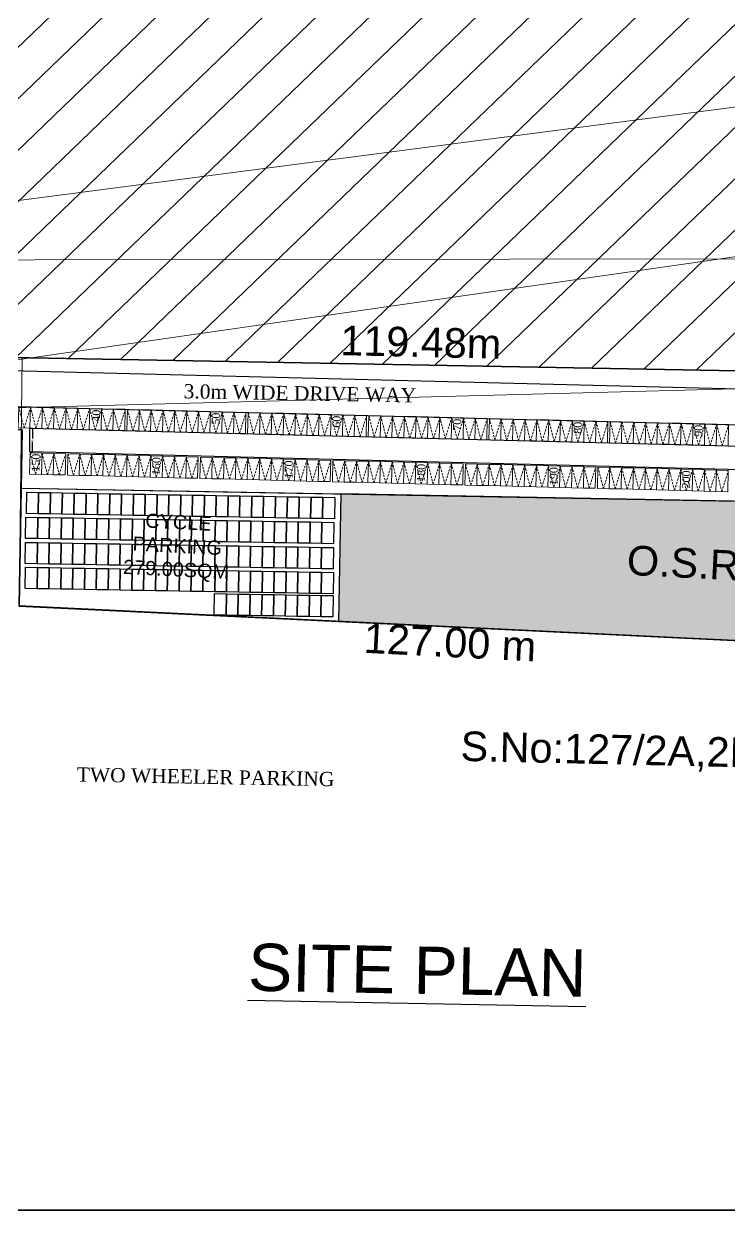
# Model space of a CAD drawing. Header units: metres. Extents: x 31037 to 31490, y -4422 to -3483.
# Drawn here: x 31210.9 to 31270.5, y -4133.4 to -4033.1 of the extents above; entities that cross this region are included whole.
import ezdxf

# ---------------------------------------------------------------- set-up
doc = ezdxf.new("R2010")
doc.units = ezdxf.units.M
doc.header["$LTSCALE"] = 30
doc.header["$MEASUREMENT"] = 0
doc.header["$PDMODE"] = 34
doc.linetypes.add('HIDDEN', pattern=[0.375, 0.25, -0.125])
doc.layers.get('0').update_dxf_attribs({"color": 30, "lineweight": 40})
for name, color, linetype in [('BLK_1_COVERED_AREA', 140, 'Continuous'), ('BLK_1_INTERNAL_VEHICULAR_ACCESS', 2, 'Continuous'), ('BLK_1_LVL_0_BLDG_FOOT_PRINT', 1, 'Continuous'), ('BLK_1_LVL_0_SIDE_SETBACK1', 171, 'Continuous'), ('BLK_2_LVL_0_REAR_SETBACK', 11, 'Continuous'), ('BLK_3_LVL_0_REAR_SETBACK', 11, 'Continuous'), ('CYCLE_PARKING', 117, 'Continuous'), ('DISTANCE_BLK', 235, 'Continuous'), ('OSR_PLAN', 10, 'Continuous'), ('PLOT_BOUNDARY', 70, 'Continuous'), ('TWO_WHEELER_DRIVE_WAY', 6, 'Continuous'), ('TWO_WHEELER_PARKING', 2, 'Continuous')]:
    doc.layers.add(name, color=color, linetype=linetype)
doc.layers.add('DIM', color=5, linetype='Continuous', lineweight=25)
doc.layers.add('TEXT', color=11, linetype='Continuous', lineweight=30)
doc.styles.add('ROMANC', font='times.ttf')
doc.styles.get("Standard").update_dxf_attribs({"font": 'times.ttf', "height": 0.05})
doc.styles.add('style2', font='arial.ttf')
doc.dimstyles.new('Standard$0', dxfattribs={"dimtxt": 0.08, "dimasz": 0.05, "dimexe": 0.02, "dimexo": 0.05, "dimgap": 0.09, "dimtad": 0, "dimtih": 1, "dimtoh": 1, "dimzin": 0, "dimdsep": 46, "dimtxsty": 'Standard', "dimcen": 0.09, "dimclrd": 7, "dimclre": 7, "dimclrt": 7, "dimadec": 0, "dimazin": 0, "dimtfac": 1, "dimtofl": 0, "dimtmove": 0, "dimatfit": 3, "dimfxl": 0, "dimtolj": 1, "dimtzin": 0, "dimarcsym": 0})

# ---------------------------------------------------------------- blocks, each defined once
blk = doc.blocks.new('*D100')
at = {"layer": 'Defpoints', "color": 0, "lineweight": 30}
for p in [(31211.43, -4067.32), (31211.43, -4069.32), (31211.63, -4069.32)]:
    blk.add_point(p, dxfattribs=at)
at = {"layer": 'TWO_WHEELER_DRIVE_WAY', "color": 6, "lineweight": -2}
for p, q in [((31211.48, -4067.32), (31211.65, -4067.32)), ((31211.63, -4067.37), (31211.63, -4068.19)), ((31211.48, -4069.32), (31211.65, -4069.32)), ((31211.63, -4069.27), (31211.63, -4068.45))]:
    blk.add_line(p, q, dxfattribs=at)
at = {"layer": 'TWO_WHEELER_DRIVE_WAY', "color": 6, "lineweight": 30}
for points in [[(31211.63, -4067.37), (31211.64, -4067.37), (31211.63, -4067.32)], [(31211.63, -4069.27), (31211.64, -4069.27), (31211.63, -4069.32)]]:
    blk.add_solid(points, dxfattribs=at)
at = {"layer": 'TWO_WHEELER_DRIVE_WAY', "color": 6, "lineweight": 9, "insert": (31211.63, -4068.32), "char_height": 0.08, "attachment_point": 5}
blk.add_mtext('\\A1;2.00', dxfattribs=at)

msp = doc.modelspace()

# ---------------------------------------------------------------- hatches: boundary and pattern name
at = {"layer": 'DIM', "lineweight": 25}
h = msp.add_hatch(dxfattribs=at)
h.set_pattern_fill('CROSS', color=0, scale=7.7, angle=-1.0554139)
h.set_pattern_definition([(358.944586, (3057.562, 453.3072), (1.96013078, 1.88921607), [0.9625, -2.8875]), (88.944586, (3058.0342, 452.8172), (-1.88921607, 1.96013078), [0.9625, -2.8875])])
h.paths.add_polyline_path([(31328.13266, -4074.54095), (31237.68336, -4072.87464), (31237.47314, -4083.63394), (31310.38851, -4087.15352), (31309.80247, -4118.96453), (31334.23628, -4121.23021)])
h.paths.add_polyline_path([(31176.65933, -3932.67605), (31152.59046, -3932.23264), (31168.68569, -4034.74973), (31174.77681, -4034.86194)])
h.paths.add_polyline_path([(31261.1175, -4081.27942), (31303.85288, -4083.4388), (31304.11286, -4078.29359), (31261.37748, -4076.13421)], flags=24)
h.paths.add_polyline_path([(31171.63911, -3995.49425), (31167.20392, -3950.98411), (31162.07753, -3951.49493), (31166.51272, -3996.00506)], flags=24)
h = msp.add_hatch(dxfattribs=at)
h.set_pattern_fill('ANSI31', color=0, scale=25, angle=-1.0554139)
h.set_pattern_definition([(43.944586, (3057.562, 453.3072), (-2.1686323, 2.25003533), [])])
h.paths.add_polyline_path([(31303.73882, -3955.82071), (31179.50099, -3953.53193), (31177.67775, -4052.49998), (31182.45161, -4052.58792), (31182.2996, -4060.83927), (31301.76357, -4063.0401)])
h.paths.add_polyline_path([(31303.66127, -4012.4161), (31303.99964, -3997.57855), (31298.84921, -3997.46109), (31298.51084, -4012.29864)], flags=9)
h.paths.add_polyline_path([(31234.18116, -3959.26494), (31249.0187, -3959.60331), (31249.13616, -3954.45288), (31234.29861, -3954.11451)], flags=9)
h.paths.add_polyline_path([(31181.68141, -4051.91424), (31181.47589, -4060.92622), (31186.62632, -4061.04367), (31186.83184, -4052.03169)], flags=9)
h.paths.add_polyline_path([(31177.07387, -4053.45019), (31186.08585, -4053.65571), (31186.20331, -4048.50527), (31177.19133, -4048.29975)], flags=9)
h.paths.add_polyline_path([(31224.29127, -4000.44364), (31259.43959, -4001.09117), (31259.49517, -3998.07437), (31224.34684, -3997.42685)], flags=24)
h.paths.add_polyline_path([(31215.7014, -3997.00308), (31263.54674, -3997.88451), (31263.58914, -3995.58299), (31215.7438, -3994.70156)], flags=24)
h.paths.add_polyline_path([(31182.75381, -4009.09965), (31183.0479, -3996.20396), (31177.89747, -3996.0865), (31177.60338, -4008.9822)], flags=9)
h.paths.add_polyline_path([(31236.87113, -4062.48545), (31251.70868, -4062.82382), (31251.82614, -4057.67339), (31236.98859, -4057.33502)], flags=9)

# ---------------------------------------------------------------- linework, layer by layer
at = {"color": 0, "linetype": 'HIDDEN', "lineweight": 5, "ltscale": 0.025}
for points in [[(31210.4712, -4065.49399), (31210.9257, -4067.30602), (31211.47088, -4065.51919)], [(31211.47088, -4065.51919), (31211.92538, -4067.33121), (31212.47057, -4065.54438)], [(31212.47057, -4065.54438), (31212.92506, -4067.3564), (31213.47025, -4065.56957)], [(31213.47025, -4065.56957), (31213.92474, -4067.3816), (31214.46993, -4065.59476)], [(31214.46993, -4065.59476), (31214.92443, -4067.40679), (31215.46962, -4065.61996)], [(31215.46962, -4065.61996), (31215.92411, -4067.43198), (31216.4693, -4065.64515)], [(31216.4693, -4065.64515), (31216.92379, -4067.45717), (31217.46898, -4065.67034)], [(31217.46898, -4065.67034), (31217.92347, -4067.48237), (31218.46866, -4065.69554)], [(31218.46866, -4065.69554), (31218.92316, -4067.50756), (31219.46835, -4065.72073)], [(31219.66014, -4065.72556), (31220.11463, -4067.53759), (31220.65982, -4065.75075)], [(31220.65982, -4065.75075), (31221.11431, -4067.56278), (31221.6595, -4065.77595)], [(31221.6595, -4065.77595), (31222.114, -4067.58797), (31222.65919, -4065.80114)], [(31222.65919, -4065.80114), (31223.11368, -4067.61317), (31223.65887, -4065.82633)], [(31223.65887, -4065.82633), (31224.11336, -4067.63836), (31224.65855, -4065.85153)], [(31224.65855, -4065.85153), (31225.11304, -4067.66355), (31225.65823, -4065.87672)], [(31225.65823, -4065.87672), (31226.11273, -4067.68874), (31226.65792, -4065.90191)], [(31226.65792, -4065.90191), (31227.11241, -4067.71394), (31227.6576, -4065.92711)], [(31227.6576, -4065.92711), (31228.11209, -4067.73913), (31228.65728, -4065.9523)], [(31228.65728, -4065.9523), (31229.11178, -4067.76432), (31229.65696, -4065.97749)], [(31229.84876, -4065.98232), (31230.30325, -4067.79435), (31230.84844, -4066.00752)], [(31230.84844, -4066.00752), (31231.30293, -4067.81954), (31231.84812, -4066.03271)], [(31231.84812, -4066.03271), (31232.30262, -4067.84474), (31232.8478, -4066.0579)], [(31232.8478, -4066.0579), (31233.3023, -4067.86993), (31233.84749, -4066.0831)], [(31233.84749, -4066.0831), (31234.30198, -4067.89512), (31234.84717, -4066.10829)], [(31234.84717, -4066.10829), (31235.30166, -4067.92031), (31235.84685, -4066.13348)], [(31235.84685, -4066.13348), (31236.30135, -4067.94551), (31236.84653, -4066.15867)], [(31236.84653, -4066.15867), (31237.30103, -4067.9707), (31237.84622, -4066.18387)], [(31237.84622, -4066.18387), (31238.30071, -4067.99589), (31238.8459, -4066.20906)], [(31238.8459, -4066.20906), (31239.30039, -4068.02109), (31239.84558, -4066.23425)], [(31240.03737, -4066.23909), (31240.49187, -4068.05111), (31241.03706, -4066.26428)], [(31241.03706, -4066.26428), (31241.49155, -4068.07631), (31242.03674, -4066.28947)], [(31242.03674, -4066.28947), (31242.49123, -4068.1015), (31243.03642, -4066.31467)], [(31243.03642, -4066.31467), (31243.49092, -4068.12669), (31244.0361, -4066.33986)], [(31244.0361, -4066.33986), (31244.4906, -4068.15188), (31245.03579, -4066.36505)], [(31245.03579, -4066.36505), (31245.49028, -4068.17708), (31246.03547, -4066.39024)], [(31246.03547, -4066.39024), (31246.48996, -4068.20227), (31247.03515, -4066.41544)], [(31247.03515, -4066.41544), (31247.48965, -4068.22746), (31248.03483, -4066.44063)], [(31248.03483, -4066.44063), (31248.48933, -4068.25266), (31249.03452, -4066.46582)], [(31249.03452, -4066.46582), (31249.48901, -4068.27785), (31250.0342, -4066.49102)], [(31250.22599, -4066.49585), (31250.68049, -4068.30787), (31251.22567, -4066.52104)], [(31251.22567, -4066.52104), (31251.68017, -4068.33307), (31252.22536, -4066.54624)], [(31252.22536, -4066.54624), (31252.67985, -4068.35826), (31253.22504, -4066.57143)], [(31253.22504, -4066.57143), (31253.67953, -4068.38345), (31254.22472, -4066.59662)], [(31254.22472, -4066.59662), (31254.67922, -4068.40865), (31255.22441, -4066.62181)], [(31255.22441, -4066.62181), (31255.6789, -4068.43384), (31256.22409, -4066.64701)], [(31256.22409, -4066.64701), (31256.67858, -4068.45903), (31257.22377, -4066.6722)], [(31257.22377, -4066.6722), (31257.67826, -4068.48423), (31258.22345, -4066.69739)], [(31258.22345, -4066.69739), (31258.67795, -4068.50942), (31259.22314, -4066.72259)], [(31259.22314, -4066.72259), (31259.67763, -4068.53461), (31260.22282, -4066.74778)], [(31260.41461, -4066.75261), (31260.8691, -4068.56464), (31261.41429, -4066.77781)], [(31261.41429, -4066.77781), (31261.86879, -4068.58983), (31262.41398, -4066.803)], [(31262.41398, -4066.803), (31262.86847, -4068.61502), (31263.41366, -4066.82819)], [(31263.41366, -4066.82819), (31263.86815, -4068.64022), (31264.41334, -4066.85338)], [(31264.41334, -4066.85338), (31264.86783, -4068.66541), (31265.41302, -4066.87858)], [(31265.41302, -4066.87858), (31265.86752, -4068.6906), (31266.41271, -4066.90377)], [(31266.41271, -4066.90377), (31266.8672, -4068.71579), (31267.41239, -4066.92896)], [(31267.41239, -4066.92896), (31267.86688, -4068.74099), (31268.41207, -4066.95416)], [(31268.41207, -4066.95416), (31268.86657, -4068.76618), (31269.41175, -4066.97935)], [(31269.41175, -4066.97935), (31269.86625, -4068.79137), (31270.41144, -4067.00454)], [(31211.44296, -4069.39349), (31211.89746, -4071.20552), (31212.44265, -4069.41868)], [(31212.44265, -4069.41868), (31212.89714, -4071.23071), (31213.44233, -4069.44388)], [(31213.44233, -4069.44388), (31213.89682, -4071.2559), (31214.44201, -4069.46907)], [(31214.6338, -4069.4739), (31215.0883, -4071.28593), (31215.63349, -4069.4991)], [(31215.63349, -4069.4991), (31216.08798, -4071.31112), (31216.63317, -4069.52429)], [(31216.63317, -4069.52429), (31217.08766, -4071.33631), (31217.63285, -4069.54948)], [(31217.63285, -4069.54948), (31218.08734, -4071.36151), (31218.63253, -4069.57467)], [(31218.63253, -4069.57467), (31219.08703, -4071.3867), (31219.63222, -4069.59987)], [(31219.63222, -4069.59987), (31220.08671, -4071.41189), (31220.6319, -4069.62506)], [(31220.6319, -4069.62506), (31221.08639, -4071.43709), (31221.63158, -4069.65025)], [(31221.63158, -4069.65025), (31222.08608, -4071.46228), (31222.63126, -4069.67545)], [(31222.63126, -4069.67545), (31223.08576, -4071.48747), (31223.63095, -4069.70064)], [(31223.63095, -4069.70064), (31224.08544, -4071.51266), (31224.63063, -4069.72583)], [(31224.63063, -4069.72583), (31225.08512, -4071.53786), (31225.63031, -4069.75102)], [(31225.8221, -4069.75586), (31226.2766, -4071.56788), (31226.82179, -4069.78105)], [(31226.82179, -4069.78105), (31227.27628, -4071.59308), (31227.82147, -4069.80624)], [(31227.82147, -4069.80624), (31228.27596, -4071.61827), (31228.82115, -4069.83144)], [(31228.82115, -4069.83144), (31229.27565, -4071.64346), (31229.82083, -4069.85663)], [(31229.82083, -4069.85663), (31230.27533, -4071.66865), (31230.82052, -4069.88182)], [(31230.82052, -4069.88182), (31231.27501, -4071.69385), (31231.8202, -4069.90702)], [(31231.8202, -4069.90702), (31232.27469, -4071.71904), (31232.81988, -4069.93221)], [(31232.81988, -4069.93221), (31233.27438, -4071.74423), (31233.81956, -4069.9574)], [(31233.81956, -4069.9574), (31234.27406, -4071.76943), (31234.81925, -4069.98259)], [(31234.81925, -4069.98259), (31235.27374, -4071.79462), (31235.81893, -4070.00779)], [(31235.81893, -4070.00779), (31236.27342, -4071.81981), (31236.81861, -4070.03298)], [(31237.0104, -4070.03781), (31237.4649, -4071.84984), (31238.01009, -4070.06301)], [(31238.01009, -4070.06301), (31238.46458, -4071.87503), (31239.00977, -4070.0882)], [(31239.00977, -4070.0882), (31239.46426, -4071.90022), (31240.00945, -4070.11339)], [(31240.00945, -4070.11339), (31240.46395, -4071.92542), (31241.00914, -4070.13859)], [(31241.00914, -4070.13859), (31241.46363, -4071.95061), (31242.00882, -4070.16378)], [(31242.00882, -4070.16378), (31242.46331, -4071.9758), (31243.0085, -4070.18897)], [(31243.0085, -4070.18897), (31243.46299, -4072.001), (31244.00818, -4070.21416)], [(31244.00818, -4070.21416), (31244.46268, -4072.02619), (31245.00787, -4070.23936)], [(31245.00787, -4070.23936), (31245.46236, -4072.05138), (31246.00755, -4070.26455)], [(31246.00755, -4070.26455), (31246.46204, -4072.07657), (31247.00723, -4070.28974)], [(31247.00723, -4070.28974), (31247.46172, -4072.10177), (31248.00691, -4070.31494)], [(31248.19871, -4070.31977), (31248.6532, -4072.13179), (31249.19839, -4070.34496)], [(31249.19839, -4070.34496), (31249.65288, -4072.15699), (31250.19807, -4070.37015)], [(31250.19807, -4070.37015), (31250.65256, -4072.18218), (31251.19775, -4070.39535)], [(31251.19775, -4070.39535), (31251.65225, -4072.20737), (31252.19744, -4070.42054)], [(31252.19744, -4070.42054), (31252.65193, -4072.23257), (31253.19712, -4070.44573)], [(31253.19712, -4070.44573), (31253.65161, -4072.25776), (31254.1968, -4070.47093)], [(31254.1968, -4070.47093), (31254.6513, -4072.28295), (31255.19648, -4070.49612)], [(31255.19648, -4070.49612), (31255.65098, -4072.30814), (31256.19617, -4070.52131)], [(31256.19617, -4070.52131), (31256.65066, -4072.33334), (31257.19585, -4070.54651)], [(31257.19585, -4070.54651), (31257.65034, -4072.35853), (31258.19553, -4070.5717)], [(31258.19553, -4070.5717), (31258.65003, -4072.38372), (31259.19521, -4070.59689)], [(31259.38701, -4070.60172), (31259.8415, -4072.41375), (31260.38669, -4070.62692)], [(31260.38669, -4070.62692), (31260.84118, -4072.43894), (31261.38637, -4070.65211)], [(31261.38637, -4070.65211), (31261.84087, -4072.46414), (31262.38605, -4070.6773)], [(31262.38605, -4070.6773), (31262.84055, -4072.48933), (31263.38574, -4070.7025)], [(31263.38574, -4070.7025), (31263.84023, -4072.51452), (31264.38542, -4070.72769)], [(31264.38542, -4070.72769), (31264.83991, -4072.53971), (31265.3851, -4070.75288)], [(31265.3851, -4070.75288), (31265.8396, -4072.56491), (31266.38478, -4070.77807)], [(31266.38478, -4070.77807), (31266.83928, -4072.5901), (31267.38447, -4070.80327)], [(31267.38447, -4070.80327), (31267.83896, -4072.61529), (31268.38415, -4070.82846)], [(31268.38415, -4070.82846), (31268.83864, -4072.64049), (31269.38383, -4070.85365)], [(31269.38383, -4070.85365), (31269.83833, -4072.66568), (31270.38351, -4070.87885)]]:
    msp.add_lwpolyline(points, dxfattribs=at)
at = {"layer": 'BLK_1_COVERED_AREA', "color": 140, "lineweight": 25}
msp.add_lwpolyline([(31179.50099, -3953.53193), (31177.67775, -4052.49998), (31182.45161, -4052.58792), (31182.2996, -4060.83927), (31301.76357, -4063.0401), (31303.73882, -3955.82071)], close=True, dxfattribs=at)
at = {"layer": 'BLK_1_INTERNAL_VEHICULAR_ACCESS', "color": 161, "lineweight": 5}
msp.add_lwpolyline([(31210.77866, -4061.36392), (31210.50438, -4082.34085), (31311.33576, -4087.19924), (31301.76357, -4063.0401)], close=True, dxfattribs=at)
at = {"layer": 'BLK_1_LVL_0_BLDG_FOOT_PRINT', "color": 1, "lineweight": 25}
msp.add_lwpolyline([(31179.50099, -3953.53193), (31177.67775, -4052.49998), (31182.45161, -4052.58792), (31182.2996, -4060.83927), (31301.76357, -4063.0401), (31303.73882, -3955.82071)], close=True, dxfattribs=at)
at = {"layer": 'BLK_1_LVL_0_SIDE_SETBACK1', "color": 171, "lineweight": 25}
msp.add_lwpolyline([(31182.2996, -4060.83927), (31182.13973, -4066.66713), (31210.77866, -4067.45272), (31210.50438, -4082.34085), (31311.33576, -4087.19924), (31301.76357, -4063.0401)], close=True, dxfattribs=at)
at = {"layer": 'BLK_2_LVL_0_REAR_SETBACK', "color": 11, "lineweight": 18}
msp.add_lwpolyline([(31309.54112, -4035.15568), (31171.57477, -4053.15144), (31175.8157, -4066.49365), (31311.293, -4047.02711)], close=True, dxfattribs=at)
at = {"layer": 'BLK_3_LVL_0_REAR_SETBACK', "color": 11, "lineweight": 20}
msp.add_lwpolyline([(31312.17904, -4052.96133), (31171.57477, -4053.15144), (31175.8157, -4066.49365), (31313.65577, -4062.85169)], close=True, dxfattribs=at)
at = {"layer": 'CYCLE_PARKING', "color": 250, "lineweight": 25}
for points in [[(31211.15966, -4072.72842), (31212.15951, -4072.7455), (31212.12877, -4074.54523), (31211.12891, -4074.52816)], [(31212.15951, -4072.7455), (31213.15936, -4072.76257), (31213.12862, -4074.56231), (31212.12877, -4074.54523)], [(31213.15936, -4072.76257), (31214.15922, -4072.77965), (31214.12848, -4074.57939), (31213.12862, -4074.56231)], [(31214.15922, -4072.77965), (31215.15907, -4072.79673), (31215.12833, -4074.59647), (31214.12848, -4074.57939)], [(31215.15907, -4072.79673), (31216.15893, -4072.81381), (31216.12819, -4074.61355), (31215.12833, -4074.59647)], [(31216.15893, -4072.81381), (31217.15878, -4072.83089), (31217.12804, -4074.63063), (31216.12819, -4074.61355)], [(31217.15878, -4072.83089), (31218.15863, -4072.84797), (31218.12789, -4074.6477), (31217.12804, -4074.63063)], [(31218.15863, -4072.84797), (31219.15849, -4072.86504), (31219.12775, -4074.66478), (31218.12789, -4074.6477)], [(31219.15849, -4072.86504), (31220.15834, -4072.88212), (31220.1276, -4074.68186), (31219.12775, -4074.66478)], [(31220.15834, -4072.88212), (31221.1582, -4072.8992), (31221.12746, -4074.69894), (31220.1276, -4074.68186)], [(31221.1582, -4072.8992), (31222.15805, -4072.91628), (31222.12731, -4074.71602), (31221.12746, -4074.69894)], [(31222.15805, -4072.91628), (31223.15791, -4072.93336), (31223.12716, -4074.7331), (31222.12731, -4074.71602)], [(31223.15791, -4072.93336), (31224.15776, -4072.95044), (31224.12702, -4074.75017), (31223.12716, -4074.7331)], [(31224.15776, -4072.95044), (31225.15761, -4072.96751), (31225.12687, -4074.76725), (31224.12702, -4074.75017)], [(31225.15761, -4072.96751), (31226.15747, -4072.98459), (31226.12673, -4074.78433), (31225.12687, -4074.76725)], [(31226.15747, -4072.98459), (31227.15732, -4073.00167), (31227.12658, -4074.80141), (31226.12673, -4074.78433)], [(31227.15732, -4073.00167), (31228.15718, -4073.01875), (31228.12644, -4074.81849), (31227.12658, -4074.80141)], [(31228.15718, -4073.01875), (31229.15703, -4073.03583), (31229.12629, -4074.83557), (31228.12644, -4074.81849)], [(31229.15703, -4073.03583), (31230.15688, -4073.05291), (31230.12614, -4074.85264), (31229.12629, -4074.83557)], [(31230.15688, -4073.05291), (31231.15674, -4073.06999), (31231.126, -4074.86972), (31230.12614, -4074.85264)], [(31231.15674, -4073.06999), (31232.15659, -4073.08706), (31232.12585, -4074.8868), (31231.126, -4074.86972)], [(31232.15659, -4073.08706), (31233.15645, -4073.10414), (31233.12571, -4074.90388), (31232.12585, -4074.8868)], [(31233.15645, -4073.10414), (31234.1563, -4073.12122), (31234.12556, -4074.92096), (31233.12571, -4074.90388)], [(31234.1563, -4073.12122), (31235.15616, -4073.1383), (31235.12541, -4074.93804), (31234.12556, -4074.92096)], [(31235.15616, -4073.1383), (31236.15601, -4073.15538), (31236.12527, -4074.95511), (31235.12541, -4074.93804)], [(31236.15601, -4073.15538), (31237.15586, -4073.17246), (31237.12512, -4074.97219), (31236.12527, -4074.95511)], [(31211.08078, -4074.83075), (31212.08063, -4074.84783), (31212.04989, -4076.64757), (31211.05004, -4076.63049)], [(31212.08063, -4074.84783), (31213.08049, -4074.86491), (31213.04975, -4076.66465), (31212.04989, -4076.64757)], [(31213.08049, -4074.86491), (31214.08034, -4074.88199), (31214.0496, -4076.68172), (31213.04975, -4076.66465)], [(31214.08034, -4074.88199), (31215.0802, -4074.89907), (31215.04946, -4076.6988), (31214.0496, -4076.68172)], [(31215.0802, -4074.89907), (31216.08005, -4074.91614), (31216.04931, -4076.71588), (31215.04946, -4076.6988)], [(31216.08005, -4074.91614), (31217.07991, -4074.93322), (31217.04916, -4076.73296), (31216.04931, -4076.71588)], [(31217.07991, -4074.93322), (31218.07976, -4074.9503), (31218.04902, -4076.75004), (31217.04916, -4076.73296)], [(31218.07976, -4074.9503), (31219.07961, -4074.96738), (31219.04887, -4076.76712), (31218.04902, -4076.75004)], [(31219.07961, -4074.96738), (31220.07947, -4074.98446), (31220.04873, -4076.7842), (31219.04887, -4076.76712)], [(31220.07947, -4074.98446), (31221.07932, -4075.00154), (31221.04858, -4076.80127), (31220.04873, -4076.7842)], [(31221.07932, -4075.00154), (31222.07918, -4075.01861), (31222.04843, -4076.81835), (31221.04858, -4076.80127)], [(31222.07918, -4075.01861), (31223.07903, -4075.03569), (31223.04829, -4076.83543), (31222.04843, -4076.81835)], [(31223.07903, -4075.03569), (31224.07888, -4075.05277), (31224.04814, -4076.85251), (31223.04829, -4076.83543)], [(31224.07888, -4075.05277), (31225.07874, -4075.06985), (31225.048, -4076.86959), (31224.04814, -4076.85251)], [(31225.07874, -4075.06985), (31226.07859, -4075.08693), (31226.04785, -4076.88667), (31225.048, -4076.86959)], [(31226.07859, -4075.08693), (31227.07845, -4075.10401), (31227.04771, -4076.90374), (31226.04785, -4076.88667)], [(31227.07845, -4075.10401), (31228.0783, -4075.12108), (31228.04756, -4076.92082), (31227.04771, -4076.90374)], [(31228.0783, -4075.12108), (31229.07816, -4075.13816), (31229.04741, -4076.9379), (31228.04756, -4076.92082)], [(31229.07816, -4075.13816), (31230.07801, -4075.15524), (31230.04727, -4076.95498), (31229.04741, -4076.9379)], [(31230.07801, -4075.15524), (31231.07786, -4075.17232), (31231.04712, -4076.97206), (31230.04727, -4076.95498)], [(31231.07786, -4075.17232), (31232.07772, -4075.1894), (31232.04698, -4076.98914), (31231.04712, -4076.97206)], [(31232.07772, -4075.1894), (31233.07757, -4075.20648), (31233.04683, -4077.00621), (31232.04698, -4076.98914)], [(31233.07757, -4075.20648), (31234.07743, -4075.22355), (31234.04668, -4077.02329), (31233.04683, -4077.00621)], [(31234.07743, -4075.22355), (31235.07728, -4075.24063), (31235.04654, -4077.04037), (31234.04668, -4077.02329)], [(31235.07728, -4075.24063), (31236.07713, -4075.25771), (31236.04639, -4077.05745), (31235.04654, -4077.04037)], [(31236.07713, -4075.25771), (31237.07699, -4075.27479), (31237.04625, -4077.07453), (31236.04639, -4077.05745)], [(31211.05449, -4076.95937), (31212.05435, -4076.97645), (31212.0236, -4078.77619), (31211.02375, -4078.75911)], [(31212.05435, -4076.97645), (31213.0542, -4076.99353), (31213.02346, -4078.79326), (31212.0236, -4078.77619)], [(31213.0542, -4076.99353), (31214.05405, -4077.01061), (31214.02331, -4078.81034), (31213.02346, -4078.79326)], [(31214.05405, -4077.01061), (31215.05391, -4077.02768), (31215.02317, -4078.82742), (31214.02331, -4078.81034)], [(31215.05391, -4077.02768), (31216.05376, -4077.04476), (31216.02302, -4078.8445), (31215.02317, -4078.82742)], [(31216.05376, -4077.04476), (31217.05362, -4077.06184), (31217.02288, -4078.86158), (31216.02302, -4078.8445)], [(31217.05362, -4077.06184), (31218.05347, -4077.07892), (31218.02273, -4078.87866), (31217.02288, -4078.86158)], [(31218.05347, -4077.07892), (31219.05332, -4077.096), (31219.02258, -4078.89573), (31218.02273, -4078.87866)], [(31219.05332, -4077.096), (31220.05318, -4077.11308), (31220.02244, -4078.91281), (31219.02258, -4078.89573)], [(31220.05318, -4077.11308), (31221.05303, -4077.13015), (31221.02229, -4078.92989), (31220.02244, -4078.91281)], [(31221.05303, -4077.13015), (31222.05289, -4077.14723), (31222.02215, -4078.94697), (31221.02229, -4078.92989)], [(31222.05289, -4077.14723), (31223.05274, -4077.16431), (31223.022, -4078.96405), (31222.02215, -4078.94697)], [(31223.05274, -4077.16431), (31224.0526, -4077.18139), (31224.02185, -4078.98113), (31223.022, -4078.96405)], [(31224.0526, -4077.18139), (31225.05245, -4077.19847), (31225.02171, -4078.9982), (31224.02185, -4078.98113)], [(31225.05245, -4077.19847), (31226.0523, -4077.21555), (31226.02156, -4079.01528), (31225.02171, -4078.9982)], [(31226.0523, -4077.21555), (31227.05216, -4077.23262), (31227.02142, -4079.03236), (31226.02156, -4079.01528)], [(31227.05216, -4077.23262), (31228.05201, -4077.2497), (31228.02127, -4079.04944), (31227.02142, -4079.03236)], [(31228.05201, -4077.2497), (31229.05187, -4077.26678), (31229.02113, -4079.06652), (31228.02127, -4079.04944)], [(31229.05187, -4077.26678), (31230.05172, -4077.28386), (31230.02098, -4079.0836), (31229.02113, -4079.06652)], [(31230.05172, -4077.28386), (31231.05157, -4077.30094), (31231.02083, -4079.10068), (31230.02098, -4079.0836)], [(31231.05157, -4077.30094), (31232.05143, -4077.31802), (31232.02069, -4079.11775), (31231.02083, -4079.10068)], [(31232.05143, -4077.31802), (31233.05128, -4077.33509), (31233.02054, -4079.13483), (31232.02069, -4079.11775)], [(31233.05128, -4077.33509), (31234.05114, -4077.35217), (31234.0204, -4079.15191), (31233.02054, -4079.13483)], [(31234.05114, -4077.35217), (31235.05099, -4077.36925), (31235.02025, -4079.16899), (31234.0204, -4079.15191)], [(31235.05099, -4077.36925), (31236.05085, -4077.38633), (31236.0201, -4079.18607), (31235.02025, -4079.16899)], [(31236.05085, -4077.38633), (31237.0507, -4077.40341), (31237.01996, -4079.20315), (31236.0201, -4079.18607)], [(31211.05449, -4079.06171), (31212.05435, -4079.07878), (31212.0236, -4080.87852), (31211.02375, -4080.86144)], [(31212.05435, -4079.07878), (31213.0542, -4079.09586), (31213.02346, -4080.8956), (31212.0236, -4080.87852)], [(31213.0542, -4079.09586), (31214.05405, -4079.11294), (31214.02331, -4080.91268), (31213.02346, -4080.8956)], [(31214.05405, -4079.11294), (31215.05391, -4079.13002), (31215.02317, -4080.92976), (31214.02331, -4080.91268)], [(31215.05391, -4079.13002), (31216.05376, -4079.1471), (31216.02302, -4080.94683), (31215.02317, -4080.92976)], [(31216.05376, -4079.1471), (31217.05362, -4079.16418), (31217.02288, -4080.96391), (31216.02302, -4080.94683)], [(31217.05362, -4079.16418), (31218.05347, -4079.18125), (31218.02273, -4080.98099), (31217.02288, -4080.96391)], [(31218.05347, -4079.18125), (31219.05332, -4079.19833), (31219.02258, -4080.99807), (31218.02273, -4080.98099)], [(31219.05332, -4079.19833), (31220.05318, -4079.21541), (31220.02244, -4081.01515), (31219.02258, -4080.99807)], [(31220.05318, -4079.21541), (31221.05303, -4079.23249), (31221.02229, -4081.03223), (31220.02244, -4081.01515)], [(31221.05303, -4079.23249), (31222.05289, -4079.24957), (31222.02215, -4081.0493), (31221.02229, -4081.03223)], [(31222.05289, -4079.24957), (31223.05274, -4079.26665), (31223.022, -4081.06638), (31222.02215, -4081.0493)], [(31223.05274, -4079.26665), (31224.0526, -4079.28372), (31224.02185, -4081.08346), (31223.022, -4081.06638)], [(31224.0526, -4079.28372), (31225.05245, -4079.3008), (31225.02171, -4081.10054), (31224.02185, -4081.08346)], [(31225.05245, -4079.3008), (31226.0523, -4079.31788), (31226.02156, -4081.11762), (31225.02171, -4081.10054)], [(31226.0523, -4079.31788), (31227.05216, -4079.33496), (31227.02142, -4081.1347), (31226.02156, -4081.11762)], [(31227.05216, -4079.33496), (31228.05201, -4079.35204), (31228.02127, -4081.15177), (31227.02142, -4081.1347)], [(31228.05201, -4079.35204), (31229.05187, -4079.36912), (31229.02113, -4081.16885), (31228.02127, -4081.15177)], [(31229.05187, -4079.36912), (31230.05172, -4079.38619), (31230.02098, -4081.18593), (31229.02113, -4081.16885)], [(31230.05172, -4079.38619), (31231.05157, -4079.40327), (31231.02083, -4081.20301), (31230.02098, -4081.18593)], [(31231.05157, -4079.40327), (31232.05143, -4079.42035), (31232.02069, -4081.22009), (31231.02083, -4081.20301)], [(31232.05143, -4079.42035), (31233.05128, -4079.43743), (31233.02054, -4081.23717), (31232.02069, -4081.22009)], [(31233.05128, -4079.43743), (31234.05114, -4079.45451), (31234.0204, -4081.25424), (31233.02054, -4081.23717)], [(31234.05114, -4079.45451), (31235.05099, -4079.47159), (31235.02025, -4081.27132), (31234.0204, -4081.25424)], [(31235.05099, -4079.47159), (31236.05085, -4079.48866), (31236.0201, -4081.2884), (31235.02025, -4081.27132)], [(31236.05085, -4079.48866), (31237.0507, -4079.50574), (31237.01996, -4081.30548), (31236.0201, -4081.2884)], [(31227.01869, -4081.29426), (31228.01855, -4081.31134), (31227.9878, -4083.11107), (31226.98795, -4083.09399)], [(31228.01855, -4081.31134), (31229.0184, -4081.32841), (31228.98766, -4083.12815), (31227.9878, -4083.11107)], [(31229.0184, -4081.32841), (31230.01825, -4081.34549), (31229.98751, -4083.14523), (31228.98766, -4083.12815)], [(31230.01825, -4081.34549), (31231.01811, -4081.36257), (31230.98737, -4083.16231), (31229.98751, -4083.14523)], [(31231.01811, -4081.36257), (31232.01796, -4081.37965), (31231.98722, -4083.17939), (31230.98737, -4083.16231)], [(31232.01796, -4081.37965), (31233.01782, -4081.39673), (31232.98708, -4083.19646), (31231.98722, -4083.17939)], [(31233.01782, -4081.39673), (31234.01767, -4081.41381), (31233.98693, -4083.21354), (31232.98708, -4083.19646)], [(31234.01767, -4081.41381), (31235.01752, -4081.43088), (31234.98678, -4083.23062), (31233.98693, -4083.21354)], [(31235.01752, -4081.43088), (31236.01738, -4081.44796), (31235.98664, -4083.2477), (31234.98678, -4083.23062)], [(31236.01738, -4081.44796), (31237.01723, -4081.46504), (31236.98649, -4083.26478), (31235.98664, -4083.2477)]]:
    msp.add_lwpolyline(points, close=True, dxfattribs=at)
at = {"layer": 'DIM', "color": 0, "lineweight": 25}
for p, q in [((31182.2996, -4060.83927), (31300.68201, -4063.02017)), ((31182.2996, -4060.83927), (31301.76357, -4063.0401)), ((31210.68794, -4072.37732), (31328.13266, -4074.54095)), ((31210.68794, -4072.37732), (31237.68336, -4072.87464)), ((31237.68336, -4072.87464), (31237.47314, -4083.63394)), ((31210.50454, -4082.33218), (31310.38851, -4087.15352)), ((31310.38851, -4087.15352), (31210.50454, -4082.33218)), ((31210.50454, -4082.33218), (31241.46875, -4083.82681)), ((31210.50454, -4082.33218), (31310.38851, -4087.15352)), ((31310.38851, -4087.15352), (31210.50454, -4082.33218)), ((31210.50454, -4082.33218), (31237.47314, -4083.63394)), ((31486.18085, -4133.39656), (31036.8944, -4133.39656)), ((31486.18085, -4133.39656), (31036.8944, -4133.39656)), ((31486.18085, -4133.39656), (31036.8944, -4133.39656)), ((31486.18085, -4133.39656), (31036.8944, -4133.39656)), ((31036.8944, -4133.39656), (31486.18085, -4133.39656))]:
    msp.add_line(p, q, dxfattribs=at)
msp.add_lwpolyline([(31237.68336, -4072.87464), (31237.47314, -4083.63394), (31311.33303, -4087.19911), (31309.80247, -4118.96453), (31334.23628, -4121.23021), (31328.13266, -4074.54095)], close=True, dxfattribs=at)
at = {"layer": 'DISTANCE_BLK', "color": 238, "lineweight": 25}
msp.add_lwpolyline([(31179.50099, -3953.53193), (31177.67775, -4052.49998), (31182.45161, -4052.58792), (31182.2996, -4060.83927), (31301.76357, -4063.0401), (31303.73882, -3955.82071)], close=True, dxfattribs=at)
at = {"layer": 'OSR_PLAN', "color": 7, "lineweight": 25}
msp.add_lwpolyline([(31237.67136, -4072.87442), (31237.47314, -4083.63394), (31311.33303, -4087.19911), (31309.80247, -4118.96453), (31334.23628, -4121.23021), (31328.13266, -4074.54095)], close=True, dxfattribs=at)
at = {"layer": 'PLOT_BOUNDARY', "color": 70, "lineweight": 25}
msp.add_lwpolyline([(31246.24152, -3787.97082), (31283.02047, -3790.10645), (31297.21412, -3894.95005), (31311.7447, -3963.83417), (31328.13266, -4074.54095), (31334.23628, -4121.23021), (31309.80247, -4118.96453), (31311.33576, -4087.19924), (31210.50438, -4082.34085), (31210.77866, -4067.45272), (31175.8157, -4066.49365), (31171.57477, -4053.15144), (31152.59046, -3932.23264), (31239.66844, -3933.8295), (31245.59536, -3888.66484), (31238.05108, -3887.74623), (31226.34963, -3889.26811), (31210.19471, -3880.52816), (31199.72328, -3882.55655), (31185.13003, -3881.27766), (31179.55068, -3851.33513), (31253.91582, -3847.88382)], close=True, dxfattribs=at)
at = {"layer": 'TWO_WHEELER_DRIVE_WAY', "color": 6, "lineweight": 25}
for points in [[(31177.36546, -4061.65874), (31177.28988, -4064.65779), (31319.35516, -4068.23797), (31319.35516, -4065.23797)], [(31211.42554, -4067.31861), (31319.30981, -4070.0374), (31319.30981, -4072.0374), (31211.42554, -4069.31861)]]:
    msp.add_lwpolyline(points, close=True, dxfattribs=at)
at = {"layer": 'TWO_WHEELER_PARKING', "color": 2, "lineweight": 20}
for points in [[(31210.4712, -4065.49399), (31211.47088, -4065.51919), (31211.42554, -4067.31861), (31210.42585, -4067.29342)], [(31211.47088, -4065.51919), (31212.47057, -4065.54438), (31212.42522, -4067.34381), (31211.42554, -4067.31861)], [(31212.47057, -4065.54438), (31213.47025, -4065.56957), (31213.4249, -4067.369), (31212.42522, -4067.34381)], [(31213.47025, -4065.56957), (31214.46993, -4065.59476), (31214.42459, -4067.39419), (31213.4249, -4067.369)], [(31214.46993, -4065.59476), (31215.46962, -4065.61996), (31215.42427, -4067.41939), (31214.42459, -4067.39419)], [(31215.46962, -4065.61996), (31216.4693, -4065.64515), (31216.42395, -4067.44458), (31215.42427, -4067.41939)], [(31216.4693, -4065.64515), (31217.46898, -4065.67034), (31217.42363, -4067.46977), (31216.42395, -4067.44458)], [(31217.46898, -4065.67034), (31218.46866, -4065.69554), (31218.42332, -4067.49496), (31217.42363, -4067.46977)], [(31218.46866, -4065.69554), (31219.46835, -4065.72073), (31219.423, -4067.52016), (31218.42332, -4067.49496)], [(31219.66014, -4065.72556), (31220.65982, -4065.75075), (31220.61447, -4067.55018), (31219.61479, -4067.52499)], [(31220.65982, -4065.75075), (31221.6595, -4065.77595), (31221.61416, -4067.57538), (31220.61447, -4067.55018)], [(31221.6595, -4065.77595), (31222.65919, -4065.80114), (31222.61384, -4067.60057), (31221.61416, -4067.57538)], [(31222.65919, -4065.80114), (31223.65887, -4065.82633), (31223.61352, -4067.62576), (31222.61384, -4067.60057)], [(31223.65887, -4065.82633), (31224.65855, -4065.85153), (31224.6132, -4067.65096), (31223.61352, -4067.62576)], [(31224.65855, -4065.85153), (31225.65823, -4065.87672), (31225.61289, -4067.67615), (31224.6132, -4067.65096)], [(31225.65823, -4065.87672), (31226.65792, -4065.90191), (31226.61257, -4067.70134), (31225.61289, -4067.67615)], [(31226.65792, -4065.90191), (31227.6576, -4065.92711), (31227.61225, -4067.72653), (31226.61257, -4067.70134)], [(31227.6576, -4065.92711), (31228.65728, -4065.9523), (31228.61193, -4067.75173), (31227.61225, -4067.72653)], [(31228.65728, -4065.9523), (31229.65696, -4065.97749), (31229.61162, -4067.77692), (31228.61193, -4067.75173)], [(31229.84876, -4065.98232), (31230.84844, -4066.00752), (31230.80309, -4067.80695), (31229.80341, -4067.78175)], [(31230.84844, -4066.00752), (31231.84812, -4066.03271), (31231.80277, -4067.83214), (31230.80309, -4067.80695)], [(31231.84812, -4066.03271), (31232.8478, -4066.0579), (31232.80246, -4067.85733), (31231.80277, -4067.83214)], [(31232.8478, -4066.0579), (31233.84749, -4066.0831), (31233.80214, -4067.88252), (31232.80246, -4067.85733)], [(31233.84749, -4066.0831), (31234.84717, -4066.10829), (31234.80182, -4067.90772), (31233.80214, -4067.88252)], [(31234.84717, -4066.10829), (31235.84685, -4066.13348), (31235.8015, -4067.93291), (31234.80182, -4067.90772)], [(31235.84685, -4066.13348), (31236.84653, -4066.15867), (31236.80119, -4067.9581), (31235.8015, -4067.93291)], [(31236.84653, -4066.15867), (31237.84622, -4066.18387), (31237.80087, -4067.9833), (31236.80119, -4067.9581)], [(31237.84622, -4066.18387), (31238.8459, -4066.20906), (31238.80055, -4068.00849), (31237.80087, -4067.9833)], [(31238.8459, -4066.20906), (31239.84558, -4066.23425), (31239.80023, -4068.03368), (31238.80055, -4068.00849)], [(31240.03737, -4066.23909), (31241.03706, -4066.26428), (31240.99171, -4068.06371), (31239.99203, -4068.03852)], [(31241.03706, -4066.26428), (31242.03674, -4066.28947), (31241.99139, -4068.0889), (31240.99171, -4068.06371)], [(31242.03674, -4066.28947), (31243.03642, -4066.31467), (31242.99107, -4068.11409), (31241.99139, -4068.0889)], [(31243.03642, -4066.31467), (31244.0361, -4066.33986), (31243.99076, -4068.13929), (31242.99107, -4068.11409)], [(31244.0361, -4066.33986), (31245.03579, -4066.36505), (31244.99044, -4068.16448), (31243.99076, -4068.13929)], [(31245.03579, -4066.36505), (31246.03547, -4066.39024), (31245.99012, -4068.18967), (31244.99044, -4068.16448)], [(31246.03547, -4066.39024), (31247.03515, -4066.41544), (31246.9898, -4068.21487), (31245.99012, -4068.18967)], [(31247.03515, -4066.41544), (31248.03483, -4066.44063), (31247.98949, -4068.24006), (31246.9898, -4068.21487)], [(31248.03483, -4066.44063), (31249.03452, -4066.46582), (31248.98917, -4068.26525), (31247.98949, -4068.24006)], [(31249.03452, -4066.46582), (31250.0342, -4066.49102), (31249.98885, -4068.29044), (31248.98917, -4068.26525)], [(31250.22599, -4066.49585), (31251.22567, -4066.52104), (31251.18033, -4068.32047), (31250.18064, -4068.29528)], [(31251.22567, -4066.52104), (31252.22536, -4066.54624), (31252.18001, -4068.34566), (31251.18033, -4068.32047)], [(31252.22536, -4066.54624), (31253.22504, -4066.57143), (31253.17969, -4068.37086), (31252.18001, -4068.34566)], [(31253.22504, -4066.57143), (31254.22472, -4066.59662), (31254.17938, -4068.39605), (31253.17969, -4068.37086)], [(31254.22472, -4066.59662), (31255.22441, -4066.62181), (31255.17906, -4068.42124), (31254.17938, -4068.39605)], [(31255.22441, -4066.62181), (31256.22409, -4066.64701), (31256.17874, -4068.44644), (31255.17906, -4068.42124)], [(31256.22409, -4066.64701), (31257.22377, -4066.6722), (31257.17842, -4068.47163), (31256.17874, -4068.44644)], [(31257.22377, -4066.6722), (31258.22345, -4066.69739), (31258.17811, -4068.49682), (31257.17842, -4068.47163)], [(31258.22345, -4066.69739), (31259.22314, -4066.72259), (31259.17779, -4068.52201), (31258.17811, -4068.49682)], [(31259.22314, -4066.72259), (31260.22282, -4066.74778), (31260.17747, -4068.54721), (31259.17779, -4068.52201)], [(31260.41461, -4066.75261), (31261.41429, -4066.77781), (31261.36895, -4068.57723), (31260.36926, -4068.55204)], [(31261.41429, -4066.77781), (31262.41398, -4066.803), (31262.36863, -4068.60243), (31261.36895, -4068.57723)], [(31262.41398, -4066.803), (31263.41366, -4066.82819), (31263.36831, -4068.62762), (31262.36863, -4068.60243)], [(31263.41366, -4066.82819), (31264.41334, -4066.85338), (31264.36799, -4068.65281), (31263.36831, -4068.62762)], [(31264.41334, -4066.85338), (31265.41302, -4066.87858), (31265.36768, -4068.67801), (31264.36799, -4068.65281)], [(31265.41302, -4066.87858), (31266.41271, -4066.90377), (31266.36736, -4068.7032), (31265.36768, -4068.67801)], [(31266.41271, -4066.90377), (31267.41239, -4066.92896), (31267.36704, -4068.72839), (31266.36736, -4068.7032)], [(31267.41239, -4066.92896), (31268.41207, -4066.95416), (31268.36672, -4068.75358), (31267.36704, -4068.72839)], [(31268.41207, -4066.95416), (31269.41175, -4066.97935), (31269.36641, -4068.77878), (31268.36672, -4068.75358)], [(31269.41175, -4066.97935), (31270.41144, -4067.00454), (31270.36609, -4068.80397), (31269.36641, -4068.77878)], [(31211.44296, -4069.39349), (31212.44265, -4069.41868), (31212.3973, -4071.21811), (31211.39762, -4071.19292)], [(31212.44265, -4069.41868), (31213.44233, -4069.44388), (31213.39698, -4071.2433), (31212.3973, -4071.21811)], [(31213.44233, -4069.44388), (31214.44201, -4069.46907), (31214.39666, -4071.2685), (31213.39698, -4071.2433)], [(31214.6338, -4069.4739), (31215.63349, -4069.4991), (31215.58814, -4071.29852), (31214.58846, -4071.27333)], [(31215.63349, -4069.4991), (31216.63317, -4069.52429), (31216.58782, -4071.32372), (31215.58814, -4071.29852)], [(31216.63317, -4069.52429), (31217.63285, -4069.54948), (31217.5875, -4071.34891), (31216.58782, -4071.32372)], [(31217.63285, -4069.54948), (31218.63253, -4069.57467), (31218.58719, -4071.3741), (31217.5875, -4071.34891)], [(31218.63253, -4069.57467), (31219.63222, -4069.59987), (31219.58687, -4071.3993), (31218.58719, -4071.3741)], [(31219.63222, -4069.59987), (31220.6319, -4069.62506), (31220.58655, -4071.42449), (31219.58687, -4071.3993)], [(31220.6319, -4069.62506), (31221.63158, -4069.65025), (31221.58623, -4071.44968), (31220.58655, -4071.42449)], [(31221.63158, -4069.65025), (31222.63126, -4069.67545), (31222.58592, -4071.47487), (31221.58623, -4071.44968)], [(31222.63126, -4069.67545), (31223.63095, -4069.70064), (31223.5856, -4071.50007), (31222.58592, -4071.47487)], [(31223.63095, -4069.70064), (31224.63063, -4069.72583), (31224.58528, -4071.52526), (31223.5856, -4071.50007)], [(31224.63063, -4069.72583), (31225.63031, -4069.75102), (31225.58496, -4071.55045), (31224.58528, -4071.52526)], [(31225.8221, -4069.75586), (31226.82179, -4069.78105), (31226.77644, -4071.58048), (31225.77676, -4071.55529)], [(31226.82179, -4069.78105), (31227.82147, -4069.80624), (31227.77612, -4071.60567), (31226.77644, -4071.58048)], [(31227.82147, -4069.80624), (31228.82115, -4069.83144), (31228.7758, -4071.63087), (31227.77612, -4071.60567)], [(31228.82115, -4069.83144), (31229.82083, -4069.85663), (31229.77549, -4071.65606), (31228.7758, -4071.63087)], [(31229.82083, -4069.85663), (31230.82052, -4069.88182), (31230.77517, -4071.68125), (31229.77549, -4071.65606)], [(31230.82052, -4069.88182), (31231.8202, -4069.90702), (31231.77485, -4071.70644), (31230.77517, -4071.68125)], [(31231.8202, -4069.90702), (31232.81988, -4069.93221), (31232.77453, -4071.73164), (31231.77485, -4071.70644)], [(31232.81988, -4069.93221), (31233.81956, -4069.9574), (31233.77422, -4071.75683), (31232.77453, -4071.73164)], [(31233.81956, -4069.9574), (31234.81925, -4069.98259), (31234.7739, -4071.78202), (31233.77422, -4071.75683)], [(31234.81925, -4069.98259), (31235.81893, -4070.00779), (31235.77358, -4071.80722), (31234.7739, -4071.78202)], [(31235.81893, -4070.00779), (31236.81861, -4070.03298), (31236.77327, -4071.83241), (31235.77358, -4071.80722)], [(31237.0104, -4070.03781), (31238.01009, -4070.06301), (31237.96474, -4071.86244), (31236.96506, -4071.83724)], [(31238.01009, -4070.06301), (31239.00977, -4070.0882), (31238.96442, -4071.88763), (31237.96474, -4071.86244)], [(31239.00977, -4070.0882), (31240.00945, -4070.11339), (31239.96411, -4071.91282), (31238.96442, -4071.88763)], [(31240.00945, -4070.11339), (31241.00914, -4070.13859), (31240.96379, -4071.93801), (31239.96411, -4071.91282)], [(31241.00914, -4070.13859), (31242.00882, -4070.16378), (31241.96347, -4071.96321), (31240.96379, -4071.93801)], [(31242.00882, -4070.16378), (31243.0085, -4070.18897), (31242.96315, -4071.9884), (31241.96347, -4071.96321)], [(31243.0085, -4070.18897), (31244.00818, -4070.21416), (31243.96284, -4072.01359), (31242.96315, -4071.9884)], [(31244.00818, -4070.21416), (31245.00787, -4070.23936), (31244.96252, -4072.03879), (31243.96284, -4072.01359)], [(31245.00787, -4070.23936), (31246.00755, -4070.26455), (31245.9622, -4072.06398), (31244.96252, -4072.03879)], [(31246.00755, -4070.26455), (31247.00723, -4070.28974), (31246.96188, -4072.08917), (31245.9622, -4072.06398)], [(31247.00723, -4070.28974), (31248.00691, -4070.31494), (31247.96157, -4072.11436), (31246.96188, -4072.08917)], [(31248.19871, -4070.31977), (31249.19839, -4070.34496), (31249.15304, -4072.14439), (31248.15336, -4072.1192)], [(31249.19839, -4070.34496), (31250.19807, -4070.37015), (31250.15272, -4072.16958), (31249.15304, -4072.14439)], [(31250.19807, -4070.37015), (31251.19775, -4070.39535), (31251.15241, -4072.19478), (31250.15272, -4072.16958)], [(31251.19775, -4070.39535), (31252.19744, -4070.42054), (31252.15209, -4072.21997), (31251.15241, -4072.19478)], [(31252.19744, -4070.42054), (31253.19712, -4070.44573), (31253.15177, -4072.24516), (31252.15209, -4072.21997)], [(31253.19712, -4070.44573), (31254.1968, -4070.47093), (31254.15145, -4072.27036), (31253.15177, -4072.24516)], [(31254.1968, -4070.47093), (31255.19648, -4070.49612), (31255.15114, -4072.29555), (31254.15145, -4072.27036)], [(31255.19648, -4070.49612), (31256.19617, -4070.52131), (31256.15082, -4072.32074), (31255.15114, -4072.29555)], [(31256.19617, -4070.52131), (31257.19585, -4070.54651), (31257.1505, -4072.34593), (31256.15082, -4072.32074)], [(31257.19585, -4070.54651), (31258.19553, -4070.5717), (31258.15018, -4072.37113), (31257.1505, -4072.34593)], [(31258.19553, -4070.5717), (31259.19521, -4070.59689), (31259.14987, -4072.39632), (31258.15018, -4072.37113)], [(31259.38701, -4070.60172), (31260.38669, -4070.62692), (31260.34134, -4072.42635), (31259.34166, -4072.40115)], [(31260.38669, -4070.62692), (31261.38637, -4070.65211), (31261.34102, -4072.45154), (31260.34134, -4072.42635)], [(31261.38637, -4070.65211), (31262.38605, -4070.6773), (31262.34071, -4072.47673), (31261.34102, -4072.45154)], [(31262.38605, -4070.6773), (31263.38574, -4070.7025), (31263.34039, -4072.50192), (31262.34071, -4072.47673)], [(31263.38574, -4070.7025), (31264.38542, -4070.72769), (31264.34007, -4072.52712), (31263.34039, -4072.50192)], [(31264.38542, -4070.72769), (31265.3851, -4070.75288), (31265.33975, -4072.55231), (31264.34007, -4072.52712)], [(31265.3851, -4070.75288), (31266.38478, -4070.77807), (31266.33944, -4072.5775), (31265.33975, -4072.55231)], [(31266.38478, -4070.77807), (31267.38447, -4070.80327), (31267.33912, -4072.6027), (31266.33944, -4072.5775)], [(31267.38447, -4070.80327), (31268.38415, -4070.82846), (31268.3388, -4072.62789), (31267.33912, -4072.6027)], [(31268.38415, -4070.82846), (31269.38383, -4070.85365), (31269.33849, -4072.65308), (31268.3388, -4072.62789)], [(31269.38383, -4070.85365), (31270.38351, -4070.87885), (31270.33817, -4072.67828), (31269.33849, -4072.65308)]]:
    msp.add_lwpolyline(points, close=True, dxfattribs=at)

# ---------------------------------------------------------------- texts
at = {"layer": 'TEXT', "color": 0, "lineweight": 25}
for s, height, rotation, style, p in [('3.0m WIDE DRIVE WAY', 1.2, 358.9445861, 'ROMANC', (31224.39274, -4064.78356)), ('40', 0.67622, 88.9445861, 'ROMANC', (31217.34084, -4066.77327)), ('50', 0.67622, 88.9445861, 'ROMANC', (31227.44368, -4067.02805)), ('60', 0.67622, 88.9445861, 'ROMANC', (31237.63229, -4067.28481)), ('70', 0.67622, 88.9445861, 'ROMANC', (31247.82091, -4067.54158)), ('80', 0.67622, 88.9445861, 'ROMANC', (31258.00953, -4067.79834)), ('90', 0.67622, 88.9445861, 'ROMANC', (31268.19815, -4068.0551)), ('150', 0.67622, 88.9445861, 'ROMANC', (31212.24301, -4071.00678)), ('160', 0.67622, 88.9445861, 'ROMANC', (31222.40826, -4071.29391)), ('170', 0.67622, 88.9445861, 'ROMANC', (31233.59656, -4071.57586)), ('180', 0.67622, 88.9445861, 'ROMANC', (31244.78486, -4071.85782)), ('190', 0.67622, 88.9445861, 'ROMANC', (31255.97316, -4072.13977)), ('200', 0.67622, 88.9445861, 'ROMANC', (31267.16146, -4072.42173)), ('S.No:127/2A,2B,3', 2.5, 358.6935971, 'style2', (31247.76375, -4095.42152)), ('TWO WHEELER PARKING', 1.2, 358.9445861, 'ROMANC', (31215.37015, -4097.16834)), ('%%USITE PLAN', 4, 358.9445861, 'style2', (31229.81692, -4114.84078)), ('%%USITE PLAN', 4, 358.9445861, 'style2', (31229.81692, -4114.84078)), ('%%USITE PLAN', 4, 358.9445861, 'style2', (31229.81692, -4114.84078)), ('%%USITE PLAN', 4, 358.9445861, 'style2', (31229.81692, -4114.84078))]:
    msp.add_text(s, height=height, rotation=rotation, dxfattribs=dict(at, style=style)).set_placement(p)
at = {"layer": 'TEXT', "color": 0, "lineweight": 25, "char_height": 2.5, "attachment_point": 5, "style": 'style2'}
for s, insert, rotation in [('\\A1;119.48m', (31244.42661, -4060.06329), 358.6935971), ('\\A1;127.00 m', (31246.89807, -4085.42387), 357.1073596)]:
    msp.add_mtext(s, dxfattribs=dict(at, insert=insert, rotation=rotation))
at = {"layer": 'TEXT', "color": 0, "lineweight": 25, "width": 100.1212108, "attachment_point": 5, "rotation": 357.1073596, "style": 'style2'}
for s, insert, char_height in [('\\A1;CYCLE\\PPARKING\\P279.00SQM ', (31223.85532, -4077.41052), 1.2), ('\\A1;O.S.R AREA 1819.00SQM', (31282.56457, -4079.842), 2.5)]:
    msp.add_mtext(s, dxfattribs=dict(at, insert=insert, char_height=char_height))

# ---------------------------------------------------------------- dimensions: what is measured, and where the dimension line sits
at = {"layer": 'TWO_WHEELER_DRIVE_WAY', "color": 6, "lineweight": 9}
dim = msp.add_aligned_dim(p1=(31211.42554, -4067.31861), p2=(31211.42554, -4069.31861), distance=0.20945, dimstyle='Standard$0', override={"dimclrd": 6, "dimclre": 6, "dimclrt": 6, "dimfxl": 12, "dimfxlon": 1, "dimarcsym": 2}, dxfattribs=at)
dim.commit()
dim.dimension.update_dxf_attribs({"geometry": '*D100', "text_midpoint": (31211.63499, -4068.31861)})

doc.saveas('drawing.dxf')
